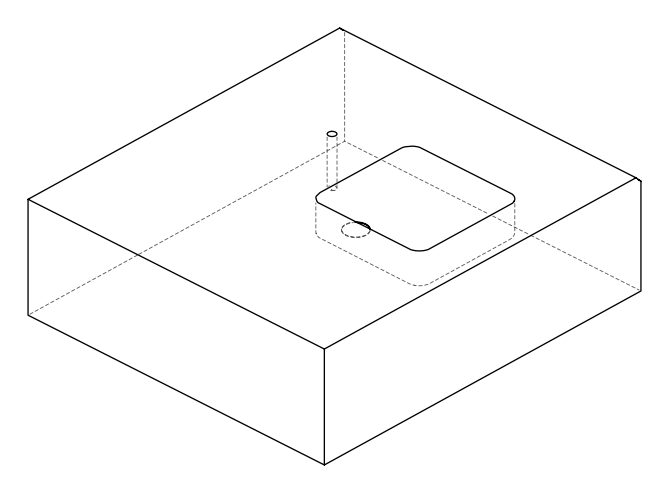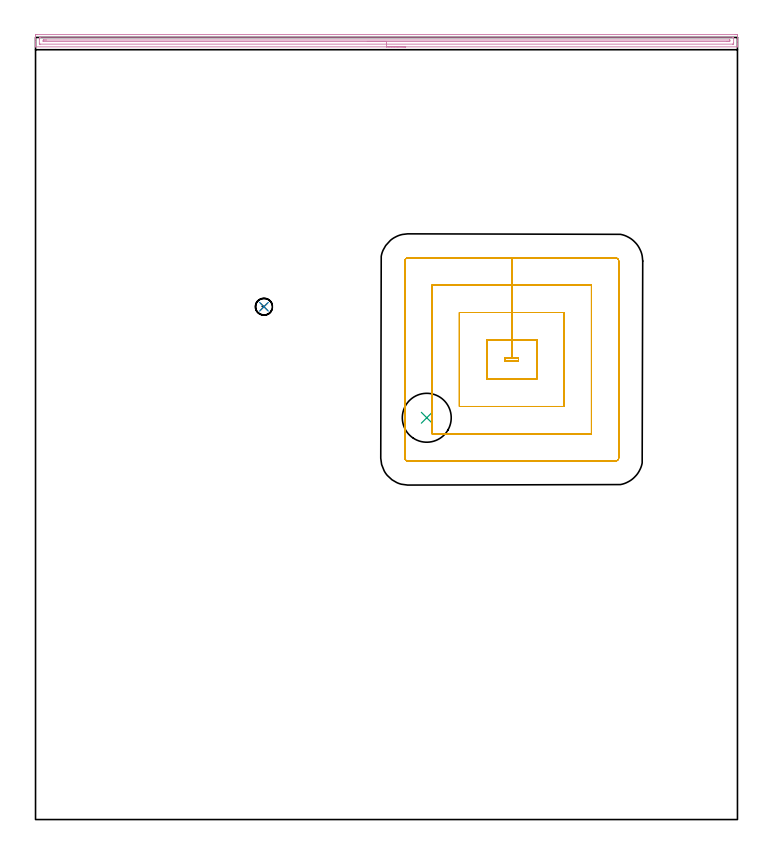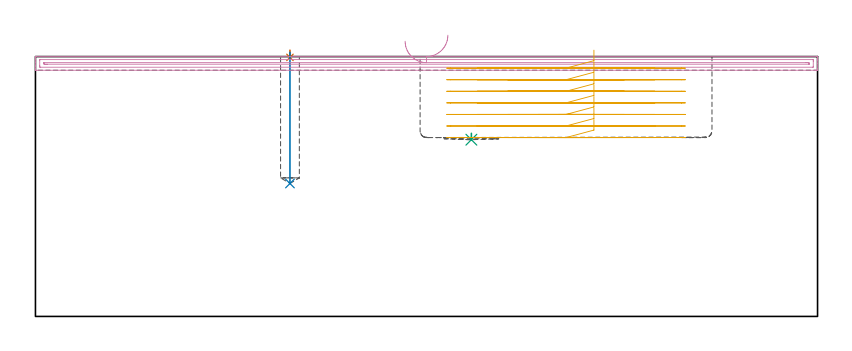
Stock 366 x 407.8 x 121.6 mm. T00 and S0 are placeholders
(PLAN: 5 operations, 4 tool changes, 26.2 min)
(1 SPOT_DRILL | STEP1POCKET | NXT0321_9005460120000 | 0.03 min | 1 mm3)
(2 DRILL_BLIND_HOLE_INTO_CENTER | STEP1POCKET | UGT0301_204 | 0.25 min | 3485 mm3)
(3 INDEXABLE_INSERT_DRILL_BLIND_HOLE_FROM_SOLID | STEP1POCKET_1 | NXT0302_022 | 0.02 min | 19694 mm3)
(4 AREA_MILL | FG_CHAMFER_SURFACE | UGT0205_001 | 8.95 min | 7497 mm3)
(5 MILL_RECTANGULAR_POCKET | POCKET_RECTANGULAR_STRAIGHT | NXT0201_007 | Follow Part, ap 6.25, ae 75% | 16.96 min | 651057 mm3)
(TOOL NXT0321_9005460120000 | NC Spot Drill, 142deg, 12mm, Carbide, Uncoated | D12 PA142 FL30 Z2)
(TOOL UGT0301_204 | Twist Drill 8.8 mm | D8.8 PA118 FL80 Z2)
(TOOL NXT0302_022 | Index. Insert Drill 25.5mm [880-D2550L25-03] | D25.5 PA176 FL77 Z2)
(TOOL UGT0205_001 | Chamfer Mill 20 x 3 x 45 deg. | D20 FL50 Z2)
(TOOL NXT0201_007 | ENDMILL 25mm [R216.25-25050GCK54P 1620] | D25 R3 FL54 Z5)
(OP 1 SPOT_DRILL)
G17 G21 G94 G90
T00 M6
G54
G17 G0 G90 X119.1 Y267.4 S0 M3
G43 Z131.6 H0
G94 G81 G98 Z121.221 F250. R124.6
G80
M5
M2
(OP 2 DRILL_BLIND_HOLE_INTO_CENTER)
G17 G21 G94 G90
T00 M6
G54
G17 G0 G90 X119.1 Y267.4 S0 M3
G43 Z131.6 H0
G94 G81 G98 Z62.2 F250. R123.6
G80
M5
M2
(OP 3 INDEXABLE_INSERT_DRILL_BLIND_HOLE_FROM_SOLID)
G17 G21 G94 G90
T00 M6
G54
G17 G0 G90 X204. Y209.5 S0 M3
G43 Z131.6 H1
G94 G81 G98 Z82.7 F250. R85.7
G80
M5
M2
(OP 4 AREA_MILL)
G17 G21 G94 G90
T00 M6
G54
G17 G0 G90 X193. Y402.9 S1061 M3
G43 Z131.6 H0
G94 G1 X192.962 Z130.728 F250.
X192.848 Z129.863
X192.659 Z129.012
X192.397 Z128.18
X192.063 Z127.374
X191.66 Z126.6
X191.192 Z125.864
X190.66 Z125.172
X190.071 Z124.529
X189.428 Z123.94
X188.736 Z123.408
X188. Z122.94
X187.226 Z122.537
X186.42 Z122.203
X185.588 Z121.941
X184.736 Z121.752
X183.872 Z121.638
X183. Z121.6
X0.18
X0.01 Y402.903 Z121.588
X0.007 Y402.936 Z121.555
X0. Y403.333 Z121.167
Y403.61 Z120.889
Y404.325 Z120.17
Y405.57 Z118.927
Y406.988 Z117.508
Y407.61 Z116.886
Y408.498 Z115.999
X0.002 Y408.763 Z115.734
X0.008 Y409.291 Z115.206
X0.092 Y409.294 Z115.203
X0.627 Y409.3 Z115.2
X364.832
X365.373 Y409.299 Z115.201
X365.908 Y409.294 Z115.203
X365.992 Y409.291 Z115.206
X366. Y408.763 Z115.734
Y406.1 Z118.395
Y404.682 Z119.814
Y404.325 Z120.17
Y403.61 Z120.889
Y403.333 Z121.167
Y402.937 Z121.553
X365.991 Y402.903 Z121.588
X365.82 Y402.9 Z121.6
X183.
Y404.314 Z120.186
X2.415
X2.01 Y404.325 Z120.175
X2.001 Y404.735 Z119.765
X2. Y406.988 Z117.512
X2.001 Y407.398 Z117.102
X2.01 Y407.875 Z116.625
X2.404 Y407.886 Z116.614
X2.415
X363.585
X363.99 Y407.875 Z116.625
X363.999 Y407.465 Z117.035
X364. Y405.212 Z119.288
X363.999 Y404.802 Z119.698
X363.99 Y404.325 Z120.175
X363.596 Y404.314 Z120.186
X363.585
X183.
Y405.728 Z118.772
X4.203 Y405.729 Z118.771
X4.078 Y405.731 Z118.769
X4.034 Y405.733 Z118.767
X4.016 Y405.734 Z118.766
X4.01 Y405.765 Z118.735
X4.006 Y405.899 Z118.601
X4.004 Y406.1 Z118.4
X4.008 Y406.293 Z118.207
X4.025 Y406.465 Z118.035
X4.203 Y406.467 Z118.033
X4.724 Y406.47 Z118.03
X5.097 Y406.471 Z118.029
X5.617 Y406.472 Z118.028
X361.797 Y406.471 Z118.029
X361.922 Y406.469 Z118.031
X361.966 Y406.467 Z118.033
X361.984 Y406.466 Z118.034
X361.99 Y406.435 Z118.065
X361.994 Y406.301 Z118.199
X361.996 Y406.1 Z118.4
X361.992 Y405.907 Z118.593
X361.975 Y405.735 Z118.765
X361.797 Y405.733 Z118.767
X361.276 Y405.73 Z118.77
X360.903 Y405.729 Z118.771
X360.383 Y405.728 Z118.772
X183.
X182.128 Z118.81
X181.264 Z118.923
X180.412 Z119.112
X179.58 Z119.375
X178.774 Z119.708
X178. Z120.111
X177.264 Z120.58
X176.572 Z121.111
X175.929 Z121.7
X175.34 Z122.344
X174.808 Z123.036
X174.34 Z123.772
X173.937 Z124.545
X173.603 Z125.351
X173.341 Z126.183
X173.152 Z127.035
X173.038 Z127.9
X173. Z128.772
G0 Z131.6
M5
M2
(OP 5 MILL_RECTANGULAR_POCKET)
G17 G21 G94 G90
T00 M6
G54
G17 G0 G90 X261.35 Y231.798 S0 M3
G43 Z131.6 H1
Z124.6
G94 G1 Y250.15 Z119.682 F250.
X248.3 Z116.186
Y240.65
X244.75 F500.
Y239.15
X251.85
Y240.65
X248.3
Y250.15
X235.25
Y229.65
X261.35
Y250.15
X248.3
Y264.4
X221.
Y215.4
X275.6
Y264.4
X248.3
Y278.65
X206.75
Y201.15
X289.85
Y278.65
X248.3
Y292.9
X194.3
G3 X192.5 Y291.1 R1.8
G1 Y188.7
G3 X194.3 Y186.9 R1.8
G1 X302.3
G3 X304.1 Y188.7 R1.8
G1 Y291.1
G3 X302.3 Y292.9 R1.8
G1 X248.3
X247.3
G0 X261.35 Y231.798 Z119.186
G1 Y250.15 Z114.268 F250.
X248.3 Z110.771
Y240.65
X244.75 F500.
Y239.15
X251.85
Y240.65
X248.3
Y250.15
X235.25
Y229.65
X261.35
Y250.15
X248.3
Y264.4
X221.
Y215.4
X275.6
Y264.4
X248.3
Y278.65
X206.75
Y201.15
X289.85
Y278.65
X248.3
Y292.9
X194.3
G3 X192.5 Y291.1 R1.8
G1 Y188.7
G3 X194.3 Y186.9 R1.8
G1 X302.3
G3 X304.1 Y188.7 R1.8
G1 Y291.1
G3 X302.3 Y292.9 R1.8
G1 X248.3
X247.3
G0 X261.35 Y231.798 Z113.771
G1 Y250.15 Z108.854 F250.
X248.3 Z105.357
Y240.65
X244.75 F500.
Y239.15
X251.85
Y240.65
X248.3
Y250.15
X235.25
Y229.65
X261.35
Y250.15
X248.3
Y264.4
X221.
Y215.4
X275.6
Y264.4
X248.3
Y278.65
X206.75
Y201.15
X289.85
Y278.65
X248.3
Y292.9
X194.3
G3 X192.5 Y291.1 R1.8
G1 Y188.7
G3 X194.3 Y186.9 R1.8
G1 X302.3
G3 X304.1 Y188.7 R1.8
G1 Y291.1
G3 X302.3 Y292.9 R1.8
G1 X248.3
X247.3
G0 X261.35 Y231.798 Z108.357
G1 Y250.15 Z103.44 F250.
X248.3 Z99.943
Y240.65
X244.75 F500.
Y239.15
X251.85
Y240.65
X248.3
Y250.15
X235.25
Y229.65
X261.35
Y250.15
X248.3
Y264.4
X221.
Y215.4
X275.6
Y264.4
X248.3
Y278.65
X206.75
Y201.15
X289.85
Y278.65
X248.3
Y292.9
X194.3
G3 X192.5 Y291.1 R1.8
G1 Y188.7
G3 X194.3 Y186.9 R1.8
G1 X302.3
G3 X304.1 Y188.7 R1.8
G1 Y291.1
G3 X302.3 Y292.9 R1.8
G1 X248.3
X247.3
G0 X261.35 Y231.798 Z102.943
G1 Y250.15 Z98.025 F250.
X248.3 Z94.529
Y240.65
X244.75 F500.
Y239.15
X251.85
Y240.65
X248.3
Y250.15
X235.25
Y229.65
X261.35
Y250.15
X248.3
Y264.4
X221.
Y215.4
X275.6
Y264.4
X248.3
Y278.65
X206.75
Y201.15
X289.85
Y278.65
X248.3
Y292.9
X194.3
G3 X192.5 Y291.1 R1.8
G1 Y188.7
G3 X194.3 Y186.9 R1.8
G1 X302.3
G3 X304.1 Y188.7 R1.8
G1 Y291.1
G3 X302.3 Y292.9 R1.8
G1 X248.3
X247.3
G0 X261.35 Y231.798 Z97.529
G1 Y250.15 Z92.611 F250.
X248.3 Z89.114
Y240.65
X244.75 F500.
Y239.15
X251.85
Y240.65
X248.3
Y250.15
X235.25
Y229.65
X261.35
Y250.15
X248.3
Y264.4
X221.
Y215.4
X275.6
Y264.4
X248.3
Y278.65
X206.75
Y201.15
X289.85
Y278.65
X248.3
Y292.9
X194.3
G3 X192.5 Y291.1 R1.8
G1 Y188.7
G3 X194.3 Y186.9 R1.8
G1 X302.3
G3 X304.1 Y188.7 R1.8
G1 Y291.1
G3 X302.3 Y292.9 R1.8
G1 X248.3
X247.3
G0 X261.35 Y231.798 Z92.114
G1 Y250.15 Z87.197 F250.
X248.3 Z83.7
Y240.65
X244.75 F500.
Y239.15
X251.85
Y240.65
X248.3
Y250.15
X235.25
Y229.65
X261.35
Y250.15
X248.3
Y264.4
X221.
Y215.4
X275.6
Y264.4
X248.3
Y278.65
X206.75
Y201.15
X289.85
Y278.65
X248.3
Y292.9
X194.3
G3 X192.5 Y291.1 R1.8
G1 Y188.7
G3 X194.3 Y186.9 R1.8
G1 X302.3
G3 X304.1 Y188.7 R1.8
G1 Y291.1
G3 X302.3 Y292.9 R1.8
G1 X248.3
X247.3
G0 Z131.6
M5
M2
